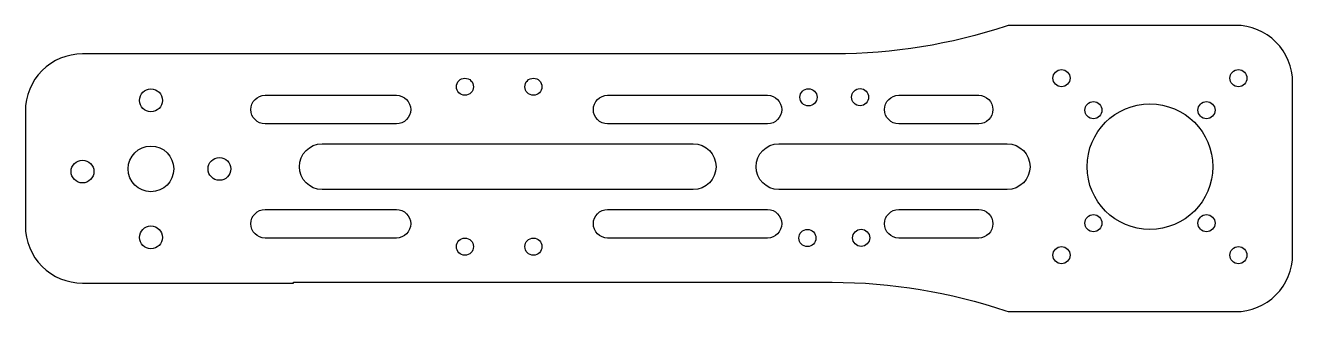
# Model space of a CAD drawing. Header units: millimetres. Extents: x -22 to 200, y 45 to 95.
import ezdxf

# ---------------------------------------------------------------- set-up
doc = ezdxf.new("R2010")
doc.units = ezdxf.units.MM
doc.layers.get('0').update_dxf_attribs({"linetype": 'CONTINUOUS'})

msp = doc.modelspace()

# ---------------------------------------------------------------- linework, layer by layer
msp.add_line((119.76, 89.75), (-12, 89.75))
for points in [[(-22, 59.61, 0.414214), (-12, 49.61), (25, 49.61), (25, 49.75), (119.35, 49.75, -0.081695), (149.78, 44.74), (150.18, 44.61), (190, 44.61, 0.414214), (200, 54.61), (200, 84.75, 0.414214), (190, 94.75), (150.18, 94.75), (149.81, 94.62, -0.080612), (119.76, 89.75), (-12, 89.75, 0.414214), (-22, 79.75)], [(20, 82.5), (43, 82.5, -1), (43, 77.5), (20, 77.5, -1)], [(108, 77.5), (80, 77.5, -1), (80, 82.5), (108, 82.5, -1)], [(145, 77.5), (131, 77.5, -1), (131, 82.5), (145, 82.5, -1)], [(95, 66), (30, 66, -1), (30, 74), (95, 74, -1)], [(150, 66), (110, 66, -1), (110, 74), (150, 74, -1)], [(20, 62.5), (43, 62.5, -1), (43, 57.5), (20, 57.5, -1)], [(108, 57.5), (80, 57.5, -1), (80, 62.5), (108, 62.5, -1)], [(145, 57.5), (131, 57.5, -1), (131, 62.5), (145, 62.5, -1)]]:
    msp.add_lwpolyline(points, format="xyb", close=True)
for centre, radius in [((159.5, 85.5), 1.5), ((190.5, 85.5), 1.5), ((55, 84), 1.5), ((67, 84), 1.5), ((0, 81.61), 2), ((115.18, 82.15), 1.5), ((124.22, 82.17), 1.5), ((165.1, 79.9), 1.5), ((175, 70), 11), ((184.9, 79.9), 1.5), ((0, 69.61), 4), ((-11.99, 69.15), 2), ((12, 69.61), 2), ((165.1, 60.1), 1.5), ((184.9, 60.1), 1.5), ((0, 57.61), 2), ((115, 57.5), 1.5), ((124.41, 57.54), 1.5), ((55, 56), 1.5), ((67, 56), 1.5), ((159.5, 54.5), 1.5), ((190.5, 54.5), 1.5)]:
    msp.add_circle(centre, radius)

doc.saveas('drawing.dxf')
